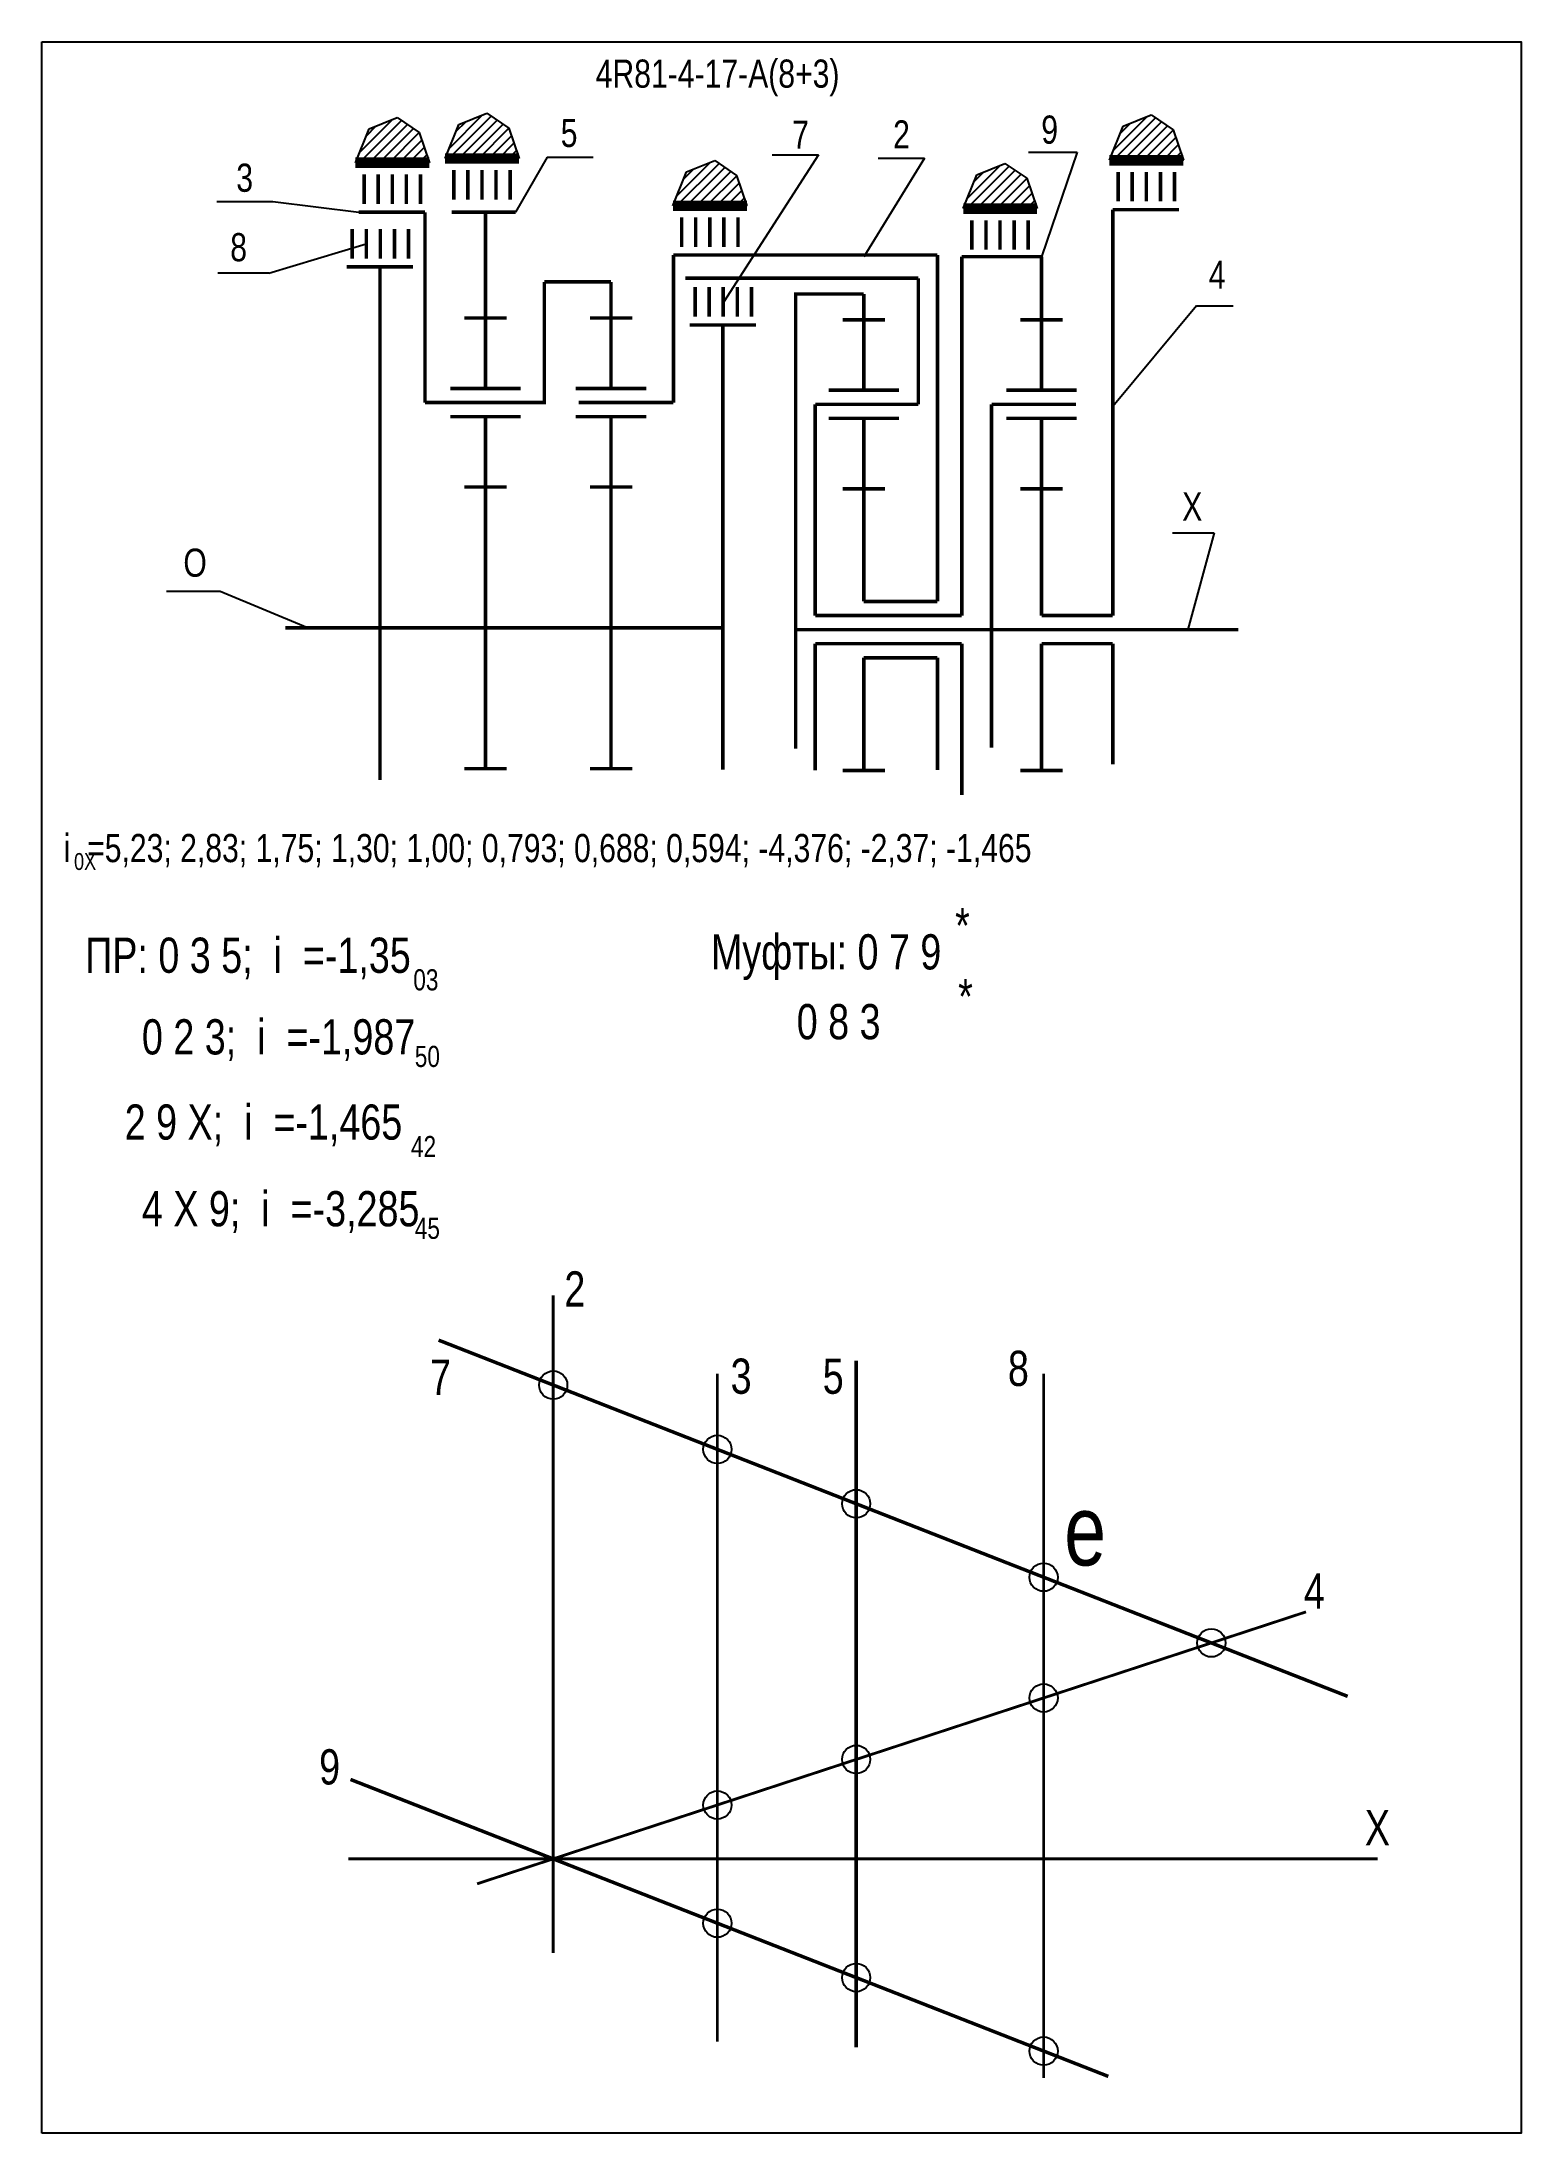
# Model space of a CAD drawing. Extents: x -352 to -142, y 153 to 450.
import ezdxf

# ---------------------------------------------------------------- set-up
doc = ezdxf.new("R2010")
doc.units = 0
doc.header["$LTSCALE"] = 15
doc.layers.get('0').update_dxf_attribs({"linetype": 'CONTINUOUS'})
doc.layers.add('DIM', color=92, linetype='CONTINUOUS')
doc.layers.add('MAIN', color=5, linetype='CONTINUOUS')
doc.styles.add('AMK', font='amk.shx', dxfattribs={"width": 0.8})

msp = doc.modelspace()

# ---------------------------------------------------------------- hatches: boundary and pattern name
at = {"layer": 'DIM'}
h = msp.add_hatch(dxfattribs=at)
h.set_pattern_fill('_USER', color=0, angle=45, style=0, pattern_type=0)
h.set_pattern_definition([(45, (-42.9382, 7.6021), (-0.7071068, 0.7071068), [])])
h.paths.add_polyline_path([(-293.23, 438.12), (-295.18, 433.3), (-284.68, 433.3), (-286.13, 437.62), (-289.25, 439.74)])
h = msp.add_hatch(dxfattribs=at)
h.set_pattern_fill('_USER', color=0, angle=45, style=0, pattern_type=0)
h.set_pattern_definition([(45, (-55.6756, 6.989), (-0.7071068, 0.7071068), [])])
h.paths.add_polyline_path([(-305.97, 437.51), (-307.92, 432.69), (-297.42, 432.69), (-298.87, 437.01), (-301.98, 439.13)])
h = msp.add_hatch(dxfattribs=at)
h.set_pattern_fill('_USER', color=0, angle=45, style=0, pattern_type=0)
h.set_pattern_definition([(45, (51.3707, 7.3508), (-0.7071068, 0.7071068), [])])
h.paths.add_polyline_path([(-198.93, 437.87), (-200.87, 433.05), (-190.37, 433.05), (-191.82, 437.37), (-194.94, 439.49)])
h = msp.add_hatch(dxfattribs=at)
h.set_pattern_fill('_USER', color=0, angle=45, style=0, pattern_type=0)
h.set_pattern_definition([(45, (-10.6031, 0.8762), (-0.7071068, 0.7071068), [])])
h.paths.add_polyline_path([(-260.9, 431.39), (-262.84, 426.57), (-252.35, 426.57), (-253.8, 430.9), (-256.91, 433.01)])
h = msp.add_hatch(dxfattribs=at)
h.set_pattern_fill('_USER', color=0, angle=45, style=0, pattern_type=0)
h.set_pattern_definition([(45, (30.5967, 0.4767), (-0.7071068, 0.7071068), [])])
h.paths.add_polyline_path([(-219.7, 431), (-221.64, 426.18), (-211.15, 426.18), (-212.6, 430.5), (-215.71, 432.61)])

# ---------------------------------------------------------------- linework, layer by layer
at = {"const_width": 0.4}
for points in [[(-279.84, 271.84), (-279.84, 178.43)], [(-256.53, 260.74), (-256.53, 165.87)], [(-210.22, 260.74), (-210.22, 160.71)], [(-290.64, 188.28), (-172.97, 226.9)]]:
    msp.add_lwpolyline(points, dxfattribs=at)
at = {"layer": 'DIM', "color": 0}
for p, q in [((-293.23, 438.12), (-289.25, 439.74)), ((-289.25, 439.74), (-286.13, 437.62)), ((-307.92, 432.69), (-305.97, 437.51)), ((-305.97, 437.51), (-301.98, 439.13)), ((-301.98, 439.13), (-298.87, 437.01)), ((-298.87, 437.01), (-297.42, 432.69)), ((-295.18, 433.3), (-293.23, 438.12)), ((-286.13, 437.62), (-284.68, 433.3)), ((-200.87, 433.05), (-198.93, 437.87)), ((-198.93, 437.87), (-194.94, 439.49)), ((-194.94, 439.49), (-191.82, 437.37)), ((-191.82, 437.37), (-190.37, 433.05)), ((-242.17, 433.8), (-255.6, 412.94)), ((-248.74, 433.8), (-242.17, 433.8)), ((-212.39, 434.18), (-205.48, 434.18)), ((-205.48, 434.18), (-210.51, 419.35)), ((-280.72, 433.51), (-285.17, 425.67)), ((-280.72, 433.51), (-274.15, 433.51)), ((-262.84, 426.57), (-260.9, 431.39)), ((-260.9, 431.39), (-256.91, 433.01)), ((-256.91, 433.01), (-253.8, 430.9)), ((-253.8, 430.9), (-252.35, 426.57)), ((-227.12, 433.34), (-235.75, 419.35)), ((-233.69, 433.34), (-227.12, 433.34)), ((-221.64, 426.18), (-219.7, 431)), ((-219.7, 431), (-215.71, 432.61)), ((-215.71, 432.61), (-212.6, 430.5)), ((-199.62, 432.86), (-192.7, 432.86)), ((-212.6, 430.5), (-211.15, 426.18)), ((-327.58, 427.21), (-319.63, 427.21)), ((-319.63, 427.21), (-307.45, 425.67)), ((-261.59, 426.39), (-254.68, 426.39)), ((-220.39, 425.99), (-213.48, 425.99)), ((-320.21, 417.01), (-306.37, 421.19)), ((-320.21, 417.01), (-327.47, 417.01)), ((-188.51, 412.38), (-200.4, 398.08)), ((-188.51, 412.38), (-183.33, 412.38)), ((-191.93, 380.14), (-186.02, 380.14)), ((-186.02, 380.14), (-189.74, 366.39)), ((-327.14, 371.82), (-334.75, 371.82)), ((-314.74, 366.64), (-327.14, 371.82))]:
    msp.add_line(p, q, dxfattribs=at)
for points, const_width in [([(-298.04, 425.67), (-298.04, 398.64)], 0.5), ([(-285.17, 425.67), (-294.27, 425.67)], 0.5), ([(-289.46, 417.34), (-289.46, 425.67)], 0.5), ([(-200.4, 368.39), (-200.4, 426.03)], 0.5), ([(-262.77, 419.6), (-262.77, 398.64)], 0.5), ([(-262.77, 419.6), (-257.77, 419.6)], 0.5), ([(-257.77, 419.6), (-225.29, 419.6)], 0.5), ([(-225.29, 419.6), (-225.29, 370.39)], 0.5), ([(-221.84, 419.35), (-210.51, 419.35)], 0.5), ([(-221.84, 419.35), (-221.84, 368.39)], 0.5), ([(-304.43, 345.03), (-304.43, 417.91)], 0.5), ([(-284.46, 398.64), (-281.1, 398.64), (-281.1, 415.77)], 0.5), ([(-271.63, 415.77), (-281.1, 415.77)], 0.5), ([(-228.01, 416.3), (-261.07, 416.3)], 0.5), ([(-228.01, 398.39), (-228.01, 416.3)], 0.5), ([(-235.75, 414.06), (-245.41, 414.06), (-245.41, 349.47)], 0.5), ([(-255.76, 409.66), (-255.76, 346.52)], 0.5), ([(-242.64, 398.39), (-242.64, 368.39)], 0.5), ([(-230.75, 398.39), (-230.51, 398.39)], 0.5), ([(-217.61, 366.39), (-217.61, 398.39)], 0.5), ([(-242.64, 368.39), (-221.84, 368.39)], 0.5), ([(-235.75, 370.39), (-225.29, 370.39)], 0.5), ([(-210.51, 368.39), (-200.4, 368.39)], 0.5), ([(-317.85, 366.64), (-271.63, 366.64)], 0.5), ([(-271.63, 366.64), (-255.76, 366.64)], 0.5), ([(-245.41, 366.39), (-193.3, 366.39)], 0.5), ([(-235.75, 366.39), (-182.59, 366.39)], 0.5), ([(-217.61, 349.61), (-217.61, 366.39)], 0.5), ([(-242.64, 364.39), (-221.84, 364.39)], 0.5), ([(-242.64, 364.39), (-242.64, 346.39)], 0.5), ([(-235.75, 362.39), (-225.29, 362.39)], 0.5), ([(-225.29, 362.39), (-225.29, 346.46)], 0.5), ([(-221.84, 364.39), (-221.84, 342.9)], 0.5), ([(-210.51, 364.39), (-200.4, 364.39)], 0.5), ([(-200.4, 347.26), (-200.4, 364.39)], 0.5), ([(-167.06, 214.9), (-296.11, 265.49)], 0.5), ([(-236.83, 262.55), (-236.83, 165.08)], 0.5), ([(-201.04, 160.93), (-308.62, 203.1)], 0.5), ([(-308.9, 191.82), (-162.8, 191.82)], 0.4)]:
    msp.add_lwpolyline(points, dxfattribs=dict(at, const_width=const_width))
for centre in [(-279.84, 259.11), (-256.53, 249.97), (-236.83, 242.25), (-210.22, 231.82), (-186.41, 222.49), (-210.22, 214.67), (-236.83, 205.94), (-256.53, 199.47), (-256.53, 182.68), (-236.83, 174.96), (-210.22, 164.53)]:
    msp.add_circle(centre, 2, dxfattribs=at)
at = {"layer": 'MAIN'}
for points in [[(-352.43, 152.87), (-352.43, 449.87)], [(-352.43, 449.87), (-142.43, 449.87), (-142.43, 152.87), (-352.43, 152.87)]]:
    msp.add_lwpolyline(points, dxfattribs=at)
at = {"layer": 'MAIN', "color": 0}
for points, const_width in [([(-295.18, 433.3), (-284.68, 433.3)], 1.5), ([(-200.87, 433.05), (-190.37, 433.05)], 1.5), ([(-307.92, 432.69), (-297.42, 432.69)], 1.5), ([(-298.68, 431.04), (-298.68, 426.84)], 0.5), ([(-285.95, 431.65), (-285.95, 427.45)], 0.5), ([(-191.64, 431.4), (-191.64, 427.2)], 0.5), ([(-307.45, 425.67), (-298.04, 425.67)], 0.5), ([(-262.84, 426.57), (-252.35, 426.57)], 1.5), ([(-253.61, 424.92), (-253.61, 420.73)], 0.5), ([(-221.64, 426.18), (-211.15, 426.18)], 1.5), ([(-212.41, 424.52), (-212.41, 420.33)], 0.5), ([(-200.4, 426.03), (-190.99, 426.03)], 0.5), ([(-300.37, 423.28), (-300.37, 419.08)], 0.5), ([(-210.51, 400.39), (-210.51, 419.35)], 0.5), ([(-309.14, 417.91), (-299.73, 417.91)], 0.5), ([(-289.46, 410.64), (-289.46, 417.34)], 0.5), ([(-271.63, 410.64), (-271.63, 415.77)], 0.5), ([(-251.7, 415.03), (-251.7, 410.83)], 0.5), ([(-235.75, 410.39), (-235.75, 414.06)], 0.5), ([(-289.46, 410.64), (-292.46, 410.64)], 0.5), ([(-289.46, 400.64), (-289.46, 410.64)], 0.5), ([(-289.46, 410.64), (-286.46, 410.64)], 0.5), ([(-271.63, 410.64), (-274.63, 410.64)], 0.5), ([(-271.63, 400.64), (-271.63, 410.64)], 0.5), ([(-271.63, 410.64), (-268.63, 410.64)], 0.5), ([(-260.46, 409.66), (-251.05, 409.66)], 0.5), ([(-235.75, 410.39), (-238.75, 410.39)], 0.5), ([(-235.75, 400.39), (-235.75, 410.39)], 0.5), ([(-235.75, 410.39), (-232.75, 410.39)], 0.5), ([(-210.51, 410.39), (-213.51, 410.39)], 0.5), ([(-210.51, 410.39), (-207.51, 410.39)], 0.5), ([(-284.46, 398.64), (-298.04, 398.64)], 0.5), ([(-262.77, 398.64), (-276.23, 398.64)], 0.5), ([(-228.01, 398.39), (-242.64, 398.39)], 0.5), ([(-205.62, 398.39), (-217.61, 398.39)], 0.5), ([(-289.46, 396.64), (-294.46, 396.64)], 0.5), ([(-289.46, 386.64), (-289.46, 396.64), (-284.46, 396.64)], 0.5), ([(-271.63, 396.64), (-276.63, 396.64)], 0.5), ([(-271.63, 386.64), (-271.63, 396.64), (-266.63, 396.64)], 0.5), ([(-235.75, 396.39), (-240.75, 396.39)], 0.5), ([(-235.75, 386.39), (-235.75, 396.39), (-230.75, 396.39)], 0.5), ([(-210.51, 396.39), (-215.51, 396.39)], 0.5), ([(-210.51, 386.39), (-210.51, 396.39), (-205.51, 396.39)], 0.5), ([(-289.46, 386.64), (-292.46, 386.64)], 0.5), ([(-289.46, 366.64), (-289.46, 386.64)], 0.5), ([(-289.46, 386.64), (-286.46, 386.64)], 0.5), ([(-271.63, 386.64), (-274.63, 386.64)], 0.5), ([(-271.63, 366.64), (-271.63, 386.64)], 0.5), ([(-271.63, 386.64), (-268.63, 386.64)], 0.5), ([(-235.75, 386.39), (-238.75, 386.39)], 0.5), ([(-235.75, 370.39), (-235.75, 386.39)], 0.5), ([(-235.75, 386.39), (-232.75, 386.39)], 0.5), ([(-210.51, 386.39), (-213.51, 386.39)], 0.5), ([(-210.51, 368.39), (-210.51, 386.39)], 0.5), ([(-210.51, 386.39), (-207.51, 386.39)], 0.5), ([(-289.46, 366.64), (-289.46, 346.64)], 0.5), ([(-271.63, 366.64), (-271.63, 346.64)], 0.5), ([(-235.75, 362.39), (-235.75, 346.39)], 0.5), ([(-210.51, 364.39), (-210.51, 346.39)], 0.5), ([(-289.46, 346.64), (-292.46, 346.64)], 0.5), ([(-289.46, 346.64), (-286.46, 346.64)], 0.5), ([(-271.63, 346.64), (-274.63, 346.64)], 0.5), ([(-271.63, 346.64), (-268.63, 346.64)], 0.5), ([(-235.75, 346.39), (-238.75, 346.39)], 0.5), ([(-235.75, 346.39), (-232.75, 346.39)], 0.5), ([(-210.51, 346.39), (-213.51, 346.39)], 0.5), ([(-210.51, 346.39), (-207.51, 346.39)], 0.5)]:
    msp.add_lwpolyline(points, dxfattribs=dict(at, const_width=const_width))
for points in [[(-306.68, 431.04, 0.5, 0.5, 0), (-306.68, 426.84, 0.5, 0.5, 0)], [(-304.68, 431.04, 0.5, 0.5, 0), (-304.68, 426.84, 0.5, 0.5, 0)], [(-302.68, 431.04, 0.5, 0.5, 0), (-302.68, 426.84, 0.5, 0.5, 0)], [(-300.68, 431.04, 0.5, 0.5, 0), (-300.68, 426.84, 0.5, 0.5, 0)], [(-293.95, 431.65, 0.5, 0.5, 0), (-293.95, 427.45, 0.5, 0.5, 0)], [(-291.95, 431.65, 0.5, 0.5, 0), (-291.95, 427.45, 0.5, 0.5, 0)], [(-289.95, 431.65, 0.5, 0.5, 0), (-289.95, 427.45, 0.5, 0.5, 0)], [(-287.95, 431.65, 0.5, 0.5, 0), (-287.95, 427.45, 0.5, 0.5, 0)], [(-199.64, 431.4, 0.5, 0.5, 0), (-199.64, 427.2, 0.5, 0.5, 0)], [(-197.64, 431.4, 0.5, 0.5, 0), (-197.64, 427.2, 0.5, 0.5, 0)], [(-195.64, 431.4, 0.5, 0.5, 0), (-195.64, 427.2, 0.5, 0.5, 0)], [(-193.64, 431.4, 0.5, 0.5, 0), (-193.64, 427.2, 0.5, 0.5, 0)], [(-261.61, 424.92, 0.5, 0.5, 0), (-261.61, 420.73, 0.5, 0.5, 0)], [(-259.61, 424.92, 0.5, 0.5, 0), (-259.61, 420.73, 0.5, 0.5, 0)], [(-257.61, 424.92, 0.5, 0.5, 0), (-257.61, 420.73, 0.5, 0.5, 0)], [(-255.61, 424.92, 0.5, 0.5, 0), (-255.61, 420.73, 0.5, 0.5, 0)], [(-220.41, 424.52, 0.5, 0.5, 0), (-220.41, 420.33, 0.5, 0.5, 0)], [(-218.41, 424.52, 0.5, 0.5, 0), (-218.41, 420.33, 0.5, 0.5, 0)], [(-216.41, 424.52, 0.5, 0.5, 0), (-216.41, 420.33, 0.5, 0.5, 0)], [(-214.41, 424.52, 0.5, 0.5, 0), (-214.41, 420.33, 0.5, 0.5, 0)], [(-308.37, 423.28, 0.5, 0.5, 0), (-308.37, 419.08, 0.5, 0.5, 0)], [(-306.37, 423.28, 0.5, 0.5, 0), (-306.37, 419.08, 0.5, 0.5, 0)], [(-304.37, 423.28, 0.5, 0.5, 0), (-304.37, 419.08, 0.5, 0.5, 0)], [(-302.37, 423.28, 0.5, 0.5, 0), (-302.37, 419.08, 0.5, 0.5, 0)], [(-259.7, 415.03, 0.5, 0.5, 0), (-259.7, 410.83, 0.5, 0.5, 0)], [(-257.7, 415.03, 0.5, 0.5, 0), (-257.7, 410.83, 0.5, 0.5, 0)], [(-255.7, 415.03, 0.5, 0.5, 0), (-255.7, 410.83, 0.5, 0.5, 0)], [(-253.7, 415.03, 0.5, 0.5, 0), (-253.7, 410.83, 0.5, 0.5, 0)], [(-284.46, 400.64, 0.5, 0.5, 0), (-294.46, 400.64, 0.5, 0.5, 0)], [(-266.63, 400.64, 0.5, 0.5, 0), (-276.63, 400.64, 0.5, 0.5, 0)], [(-230.75, 400.39, 0.5, 0.5, 0), (-240.75, 400.39, 0.5, 0.5, 0)], [(-205.51, 400.39, 0.5, 0.5, 0), (-215.51, 400.39, 0.5, 0.5, 0)]]:
    msp.add_lwpolyline(points, format="xyseb", dxfattribs=at)

# ---------------------------------------------------------------- texts
at = {"layer": 'DIM', "color": 0, "style": 'AMK', "width": 0.8}
for s, height, p in [('4R81-4-17-A(8+3)', 4, (-273.81, 443.35)), ('5', 4, (-278.77, 434.93)), ('7', 4, (-245.91, 434.68)), ('2', 4, (-231.59, 434.72)), ('9', 4, (-210.55, 435.4)), ('3', 4, (-324.83, 428.57)), ('8', 4, (-325.69, 418.7)), ('4', 4, (-186.78, 414.79)), ('X', 4, (-190.55, 381.87)), ('O', 4, (-332.34, 373.9)), ('i  =5,23; 2,83; 1,75; 1,30; 1,00; 0,793; 0,688; 0,594; -4,376; -2,37; -1,465', 4, (-349.33, 333.37)), ('0X', 2.4, (-347.86, 332.26)), ('*', 5, (-222.78, 321.86)), (' ПР: 0 3 5;  i  =-1,35', 5, (-347.76, 317.65)), ('Муфты: 0 7 9', 5, (-257.44, 318.13)), ('03', 3, (-299.7, 315.16)), ('*', 5, (-222.35, 311.79)), ('       0 8 3', 5, (-255.67, 308.22)), ('    0 2 3;  i  =-1,987', 5, (-344.17, 306.06)), ('50', 3, (-299.49, 304.28)), ('     2 9 X;  i  =-1,465', 5, (-348.1, 293.96)), ('42', 3, (-300.03, 291.48)), ('    4 X 9;  i  =-3,285', 5, (-344.17, 281.65)), ('45', 3, (-299.49, 279.87)), ('2', 5, (-278.26, 270.26)), ('7', 5, (-297.33, 257.72)), ('3', 5, (-254.65, 257.87)), ('5', 5, (-241.58, 257.87)), ('8', 5, (-215.29, 258.98)), ('e', 10, (-207.3, 233.49)), ('4', 5, (-173.27, 227.37)), ('9', 5, (-313.07, 202.39)), ('X', 5, (-164.62, 193.74))]:
    msp.add_text(s, height=height, dxfattribs=at).set_placement(p)

doc.saveas('drawing.dxf')
